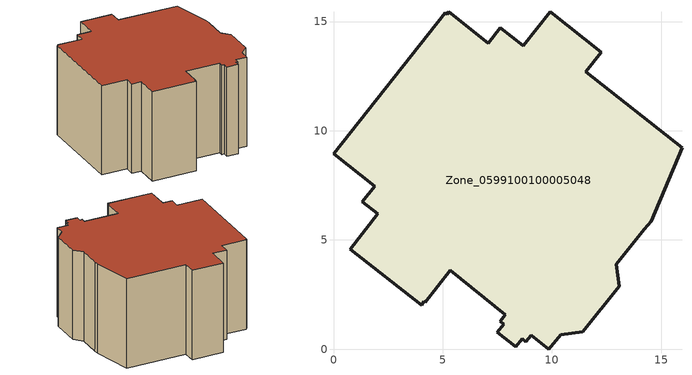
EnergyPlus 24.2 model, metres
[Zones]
Zone_0599100100005048
 floor ground (C_G): 1.88,7.46 0,8.95 5.11,15.4 5.2,15.33 5.28,15.44 7.09,14.01 7.64,14.7 8.69,13.88 9.93,15.45 12.26,13.6 11.55,12.71 15.95,9.21 14.54,5.87 14.23,5.49 12.95,3.88 13.07,2.89 11.4,0.8 10.4,0.67 9.86,0 9.05,0.64 8.81,0.33 8.64,0.47 8.35,0.11 7.5,0.78 7.79,1.14 7.62,1.28 7.87,1.58 5.33,3.6 4.2,2.16 4.14,2.2 4.04,2.02 0.77,4.59 2.03,6.19 1.32,6.75 z0
 wall outside (C_F): 12.26,13.6 9.93,15.45 8.69,13.88 7.64,14.7 7.09,14.01 5.28,15.44 5.2,15.33 5.11,15.4 0,8.95 1.88,7.46 1.32,6.75 2.03,6.19 0.77,4.59 4.04,2.02 4.14,2.2 4.2,2.16 5.33,3.6 7.87,1.58 7.62,1.28 7.79,1.14 7.5,0.78 8.35,0.11 8.64,0.47 8.81,0.33 9.05,0.64 9.86,0 10.4,0.67 11.4,0.8 13.07,2.89 12.95,3.88 14.23,5.49 14.54,5.87 15.95,9.21 11.55,12.71 12.26,13.6 z0:8.48
 roof outside (C_R): 2.03,6.19 0.77,4.59 4.04,2.02 4.14,2.2 4.2,2.16 5.33,3.6 7.87,1.58 7.62,1.28 7.79,1.14 7.5,0.78 8.35,0.11 8.64,0.47 8.81,0.33 9.05,0.64 9.86,0 10.4,0.67 11.4,0.8 13.07,2.89 12.95,3.88 14.23,5.49 14.54,5.87 15.95,9.21 11.55,12.71 12.26,13.6 9.93,15.45 8.69,13.88 7.64,14.7 7.09,14.01 5.28,15.44 5.2,15.33 5.11,15.4 0,8.95 1.88,7.46 1.32,6.75 z8.48
[BUILDING]
Pand.0599100100005048: North Axis=0; Terrain=City; Loads Convergence Tolerance Value=0.04; Temperature Convergence Tolerance Value=0.4; Solar Distribution=FullExterior; Maximum Number of Warmup Days=25; Minimum Number of Warmup Days=1
[Site:Location]
Rotterdam.The.Hague.AP_ZH_NLD Design_Conditions: Latitude=51.96; Longitude=4.45; Time Zone=1; Elevation=-4.5
[SITE:GROUNDTEMPERATURE:BUILDINGSURFACE]
18, 18, 18, 18, 18, 18, 18, 18, 18, 18, 18, 18
[MATERIAL] Thermal Absorptance=0.9; Solar Absorptance=0.7; Visible Absorptance=0.7
Name | Roughness | Thickness | Conductivity | Density | Specific Heat
G.D.2006-2014 | MediumSmooth | 0.15 | 0.06 | 540 | 1210
F.D.2006-2014 | Rough | 0.3 | 0.12 | 1920 | 840
R.D.2006-2014 | MediumRough | 0.2 | 0.08 | 1500 | 1000
[CONSTRUCTION]
C_G: G.D.2006-2014
C_F: F.D.2006-2014
C_R: R.D.2006-2014
[ZONE]
Zone_0599100100005048: Type=1; Multiplier=1; Ceiling Height=Autocalculate; Volume=Autocalculate; Floor Area=autocalculate; Part of Total Floor Area=Yes
[ZONEINFILTRATION:DESIGNFLOWRATE]
Infil_Zone_0599100100005048: Zone or ZoneList or Space or SpaceList=Zone_0599100100005048; Schedule=AlwaysOn; Design Flow Rate Calculation Method=Flow/Area; Flow Rate per Floor Area=0.0021; Constant Term Coefficient=1; Temperature Term Coefficient=0; Velocity Term Coefficient=0; Velocity Squared Term Coefficient=0
[HVACTEMPLATE:ZONE:IDEALLOADSAIRSYSTEM]
Zone_0599100100005048: Maximum Heating Supply Air Temperature=50; Minimum Cooling Supply Air Temperature=13; Maximum Heating Supply Air Humidity Ratio=0.0156; Minimum Cooling Supply Air Humidity Ratio=0.0077; Heating Limit=NoLimit; Cooling Limit=NoLimit; Dehumidification Control Type=ConstantSensibleHeatRatio; Cooling Sensible Heat Ratio=0.7; Dehumidification Setpoint=60; Humidification Control Type=None; Humidification Setpoint=30; Outdoor Air Method=None; Outdoor Air Flow Rate per Person=0.00944; Outdoor Air Flow Rate per Zone Floor Area=0; Outdoor Air Flow Rate per Zone=0; Demand Controlled Ventilation Type=None; Outdoor Air Economizer Type=NoEconomizer; Heat Recovery Type=None; Sensible Heat Recovery Effectiveness=0.7; Latent Heat Recovery Effectiveness=0.65
[ZONECONTROL:THERMOSTAT]
ThermostatControl_Zone_0599100100005048: Zone or ZoneList=Zone_0599100100005048; Control Type Schedule=DualSetpointControlType; Control 1=Thermostat_Zone_0599100100005048; Temperature Difference Between Cutout And Setpoint=0
[THERMOSTATSETPOINT:DUALSETPOINT]
Thermostat_Zone_0599100100005048: Heating Setpoint Temperature Schedule=HeatingSetpoint_Zone_0599100100005048; Cooling Setpoint Temperature Schedule=CoolingSetpoint_Zone_0599100100005048
[SCHEDULE:COMPACT]
HeatingSetpoint_Zone_0599100100005048: Through: 12/31, For: AllDays, Until: 24:00, 21
CoolingSetpoint_Zone_0599100100005048: Through: 12/31, For: AllDays, Until: 24:00, 24
DualSetpointControlType: Through: 12/31, For: AllDays, Until: 24:00, 4
AlwaysOn: Through: 12/31, For: AllDays, Until: 24:00, 1
